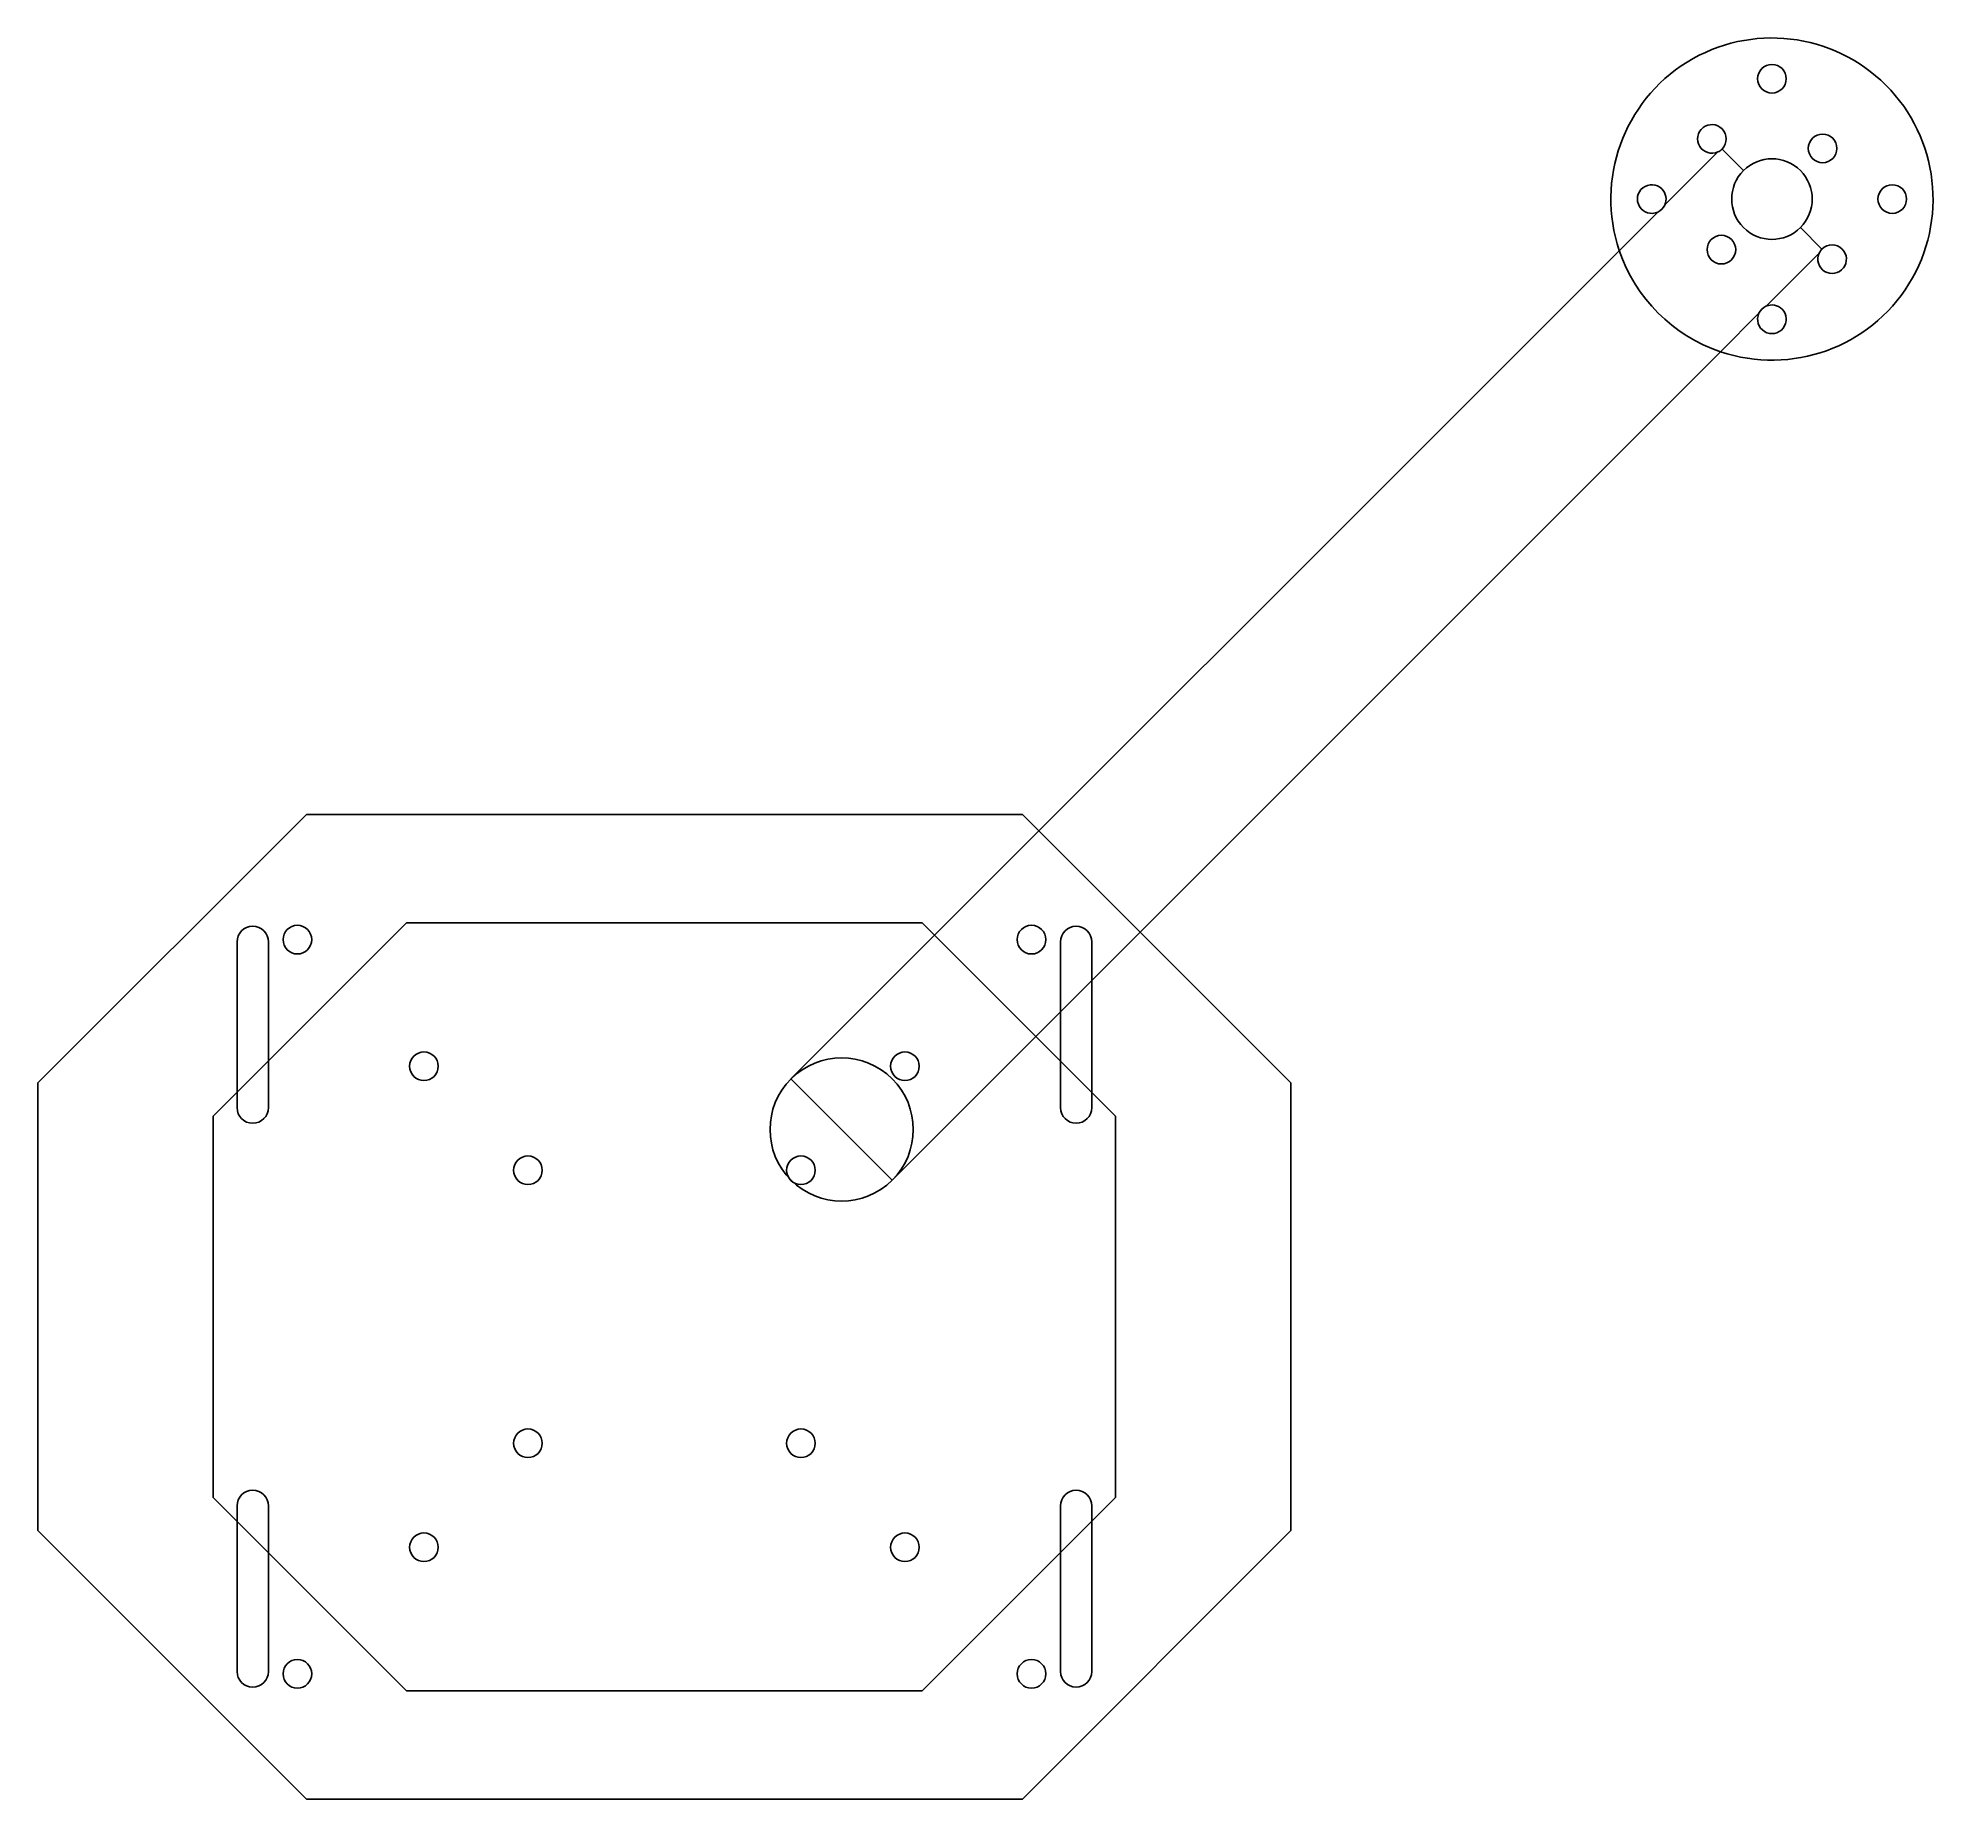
# Model space of a CAD drawing. Header units: millimetres. Extents: x -70 to 142, y -55 to 142.
import ezdxf

# ---------------------------------------------------------------- set-up
doc = ezdxf.new("R2010")
doc.units = ezdxf.units.MM
for name, color, linetype in [('arm_1', 7, 'CONTINUOUS'), ('bottom_plate', 7, 'CONTINUOUS'), ('top_plate', 7, 'CONTINUOUS')]:
    doc.layers.add(name, color=color, linetype=linetype)

msp = doc.modelspace()

# ---------------------------------------------------------------- linework, layer by layer
at = {"layer": 'arm_1'}
for p, q in [((124.88, 138.31, 3), (124.88, 138.31, 7)), ((124.88, 138.31, 3), (124.88, 138.31, 7)), ((136.47, 136.47, 3), (136.47, 136.47, 7)), ((136.47, 136.47, 3), (136.47, 136.47, 7)), ((118.16, 131.59, 3), (118.16, 131.59, 7)), ((118.16, 131.59, 3), (118.16, 131.59, 7)), ((120.56, 126.93, 7), (118.16, 129.33, 7)), ((120.56, 126.93, 7), (118.16, 129.33, 7)), ((120.56, 126.93, 3), (118.16, 129.33, 3)), ((120.56, 126.93, 3), (118.16, 129.33, 3)), ((130.53, 130.53, 3), (130.53, 130.53, 7)), ((130.53, 130.53, 3), (130.53, 130.53, 7)), ((111.76, 123.08, 7), (117.69, 129.01, 7)), ((111.76, 123.08, 7), (117.69, 129.01, 7)), ((111.76, 123.08, 3), (117.69, 129.01, 3)), ((111.76, 123.08, 3), (117.69, 129.01, 3)), ((126.93, 126.93, 3), (126.93, 126.93, 7)), ((126.93, 126.93, 3), (126.93, 126.93, 7)), ((111.44, 124.88, 3), (111.44, 124.88, 7)), ((111.44, 124.88, 3), (111.44, 124.88, 7)), ((138.31, 124.88, 3), (138.31, 124.88, 7)), ((138.31, 124.88, 3), (138.31, 124.88, 7)), ((106.69, 118, 7), (110.98, 122.29, 7)), ((106.69, 118, 7), (110.98, 122.29, 7)), ((106.69, 118, 3), (110.98, 122.29, 3)), ((106.69, 118, 3), (110.98, 122.29, 3)), ((119.22, 119.22, 3), (119.22, 119.22, 7)), ((119.22, 119.22, 3), (119.22, 119.22, 7)), ((129.33, 118.16, 7), (126.93, 120.56, 7)), ((129.33, 118.16, 7), (126.93, 120.56, 7)), ((129.33, 118.16, 3), (126.93, 120.56, 3)), ((129.33, 118.16, 3), (126.93, 120.56, 3)), ((14.14, 25.46, 7), (106.69, 118, 7)), ((14.14, 25.46, 3), (106.69, 118, 3)), ((14.14, 25.46, 7), (106.69, 118, 7)), ((14.14, 25.46, 3), (106.69, 118, 3)), ((106.69, 118, 3), (106.69, 118, 7)), ((106.69, 118, 3), (106.69, 118, 7)), ((123.08, 111.76, 7), (129.01, 117.69, 7)), ((123.08, 111.76, 7), (129.01, 117.69, 7)), ((123.08, 111.76, 3), (129.01, 117.69, 3)), ((123.08, 111.76, 3), (129.01, 117.69, 3)), ((131.59, 118.16, 3), (131.59, 118.16, 7)), ((131.59, 118.16, 3), (131.59, 118.16, 7)), ((118, 106.69, 7), (122.29, 110.98, 7)), ((118, 106.69, 7), (122.29, 110.98, 7)), ((118, 106.69, 3), (122.29, 110.98, 3)), ((118, 106.69, 3), (122.29, 110.98, 3)), ((124.88, 111.44, 3), (124.88, 111.44, 7)), ((124.88, 111.44, 3), (124.88, 111.44, 7)), ((25.46, 14.14, 7), (118, 106.69, 7)), ((25.46, 14.14, 3), (118, 106.69, 3)), ((25.46, 14.14, 7), (118, 106.69, 7)), ((25.46, 14.14, 3), (118, 106.69, 3)), ((118, 106.69, 3), (118, 106.69, 7)), ((118, 106.69, 3), (118, 106.69, 7)), ((42.14, 42.14, 3), (42.14, 42.14, 7)), ((42.14, 42.14, 3), (42.14, 42.14, 7)), ((28, 28, 3), (28, 28, 7)), ((28, 28, 3), (28, 28, 7)), ((25.46, 14.14, 7), (14.14, 25.46, 7)), ((25.46, 14.14, 7), (14.14, 25.46, 7)), ((14.14, 25.46, 3), (14.14, 25.46, 7)), ((14.14, 25.46, 3), (14.14, 25.46, 7)), ((25.46, 14.14, 3), (14.14, 25.46, 3)), ((25.46, 14.14, 3), (14.14, 25.46, 3)), ((25.46, 14.14, 3), (25.46, 14.14, 7)), ((25.46, 14.14, 3), (25.46, 14.14, 7))]:
    msp.add_line(p, q, dxfattribs=at)
for centre in [(123.74, 137.18, 7), (123.74, 137.18, 3), (123.74, 137.18, 7), (123.74, 137.18, 3), (129.4, 129.4, 7), (129.4, 129.4, 3), (129.4, 129.4, 7), (129.4, 129.4, 3), (137.18, 123.74, 7), (137.18, 123.74, 3), (137.18, 123.74, 7), (137.18, 123.74, 3), (118.09, 118.09, 7), (118.09, 118.09, 7), (118.09, 118.09, 3), (118.09, 118.09, 3), (41.01, 41.01, 7), (41.01, 41.01, 7), (41.01, 41.01, 3), (41.01, 41.01, 3), (26.87, 26.87, 7), (26.87, 26.87, 7), (26.87, 26.87, 3), (26.87, 26.87, 3)]:
    msp.add_circle(centre, 1.6, dxfattribs=at)
for centre, radius, start, end in [((123.74, 123.74, 7), 18, 45, -161.3878), ((123.74, 123.74, 3), 18, 45, -161.3878), ((123.74, 123.74, 7), 18, 45, -161.3878), ((123.74, 123.74, 3), 18, 45, -161.3878), ((123.74, 123.74, 7), 18, -108.6122, 45), ((123.74, 123.74, 3), 18, -108.6122, 45), ((123.74, 123.74, 7), 18, -108.6122, 45), ((123.74, 123.74, 3), 18, -108.6122, 45), ((117.03, 130.46, 7), 1.6, 45, -65.3641), ((117.03, 130.46, 7), 1.6, 45, -65.3641), ((117.03, 130.46, 3), 1.6, 45, -65.3641), ((117.03, 130.46, 3), 1.6, 45, -65.3641), ((117.03, 130.46, 7), 1.6, -45, 45), ((117.03, 130.46, 7), 1.6, -45, 45), ((117.03, 130.46, 3), 1.6, -45, 45), ((117.03, 130.46, 3), 1.6, -45, 45), ((117.03, 130.46, 7), 1.6, -65.3641, -45), ((117.03, 130.46, 7), 1.6, -65.3641, -45), ((117.03, 130.46, 3), 1.6, -65.3641, -45), ((117.03, 130.46, 3), 1.6, -65.3641, -45), ((123.74, 123.74, 7), 4.5, 45, 135), ((123.74, 123.74, 7), 4.5, 45, 135), ((123.74, 123.74, 3), 4.5, 45, 135), ((123.74, 123.74, 3), 4.5, 45, 135), ((110.31, 123.74, 7), 1.6, 45, -65.3641), ((110.31, 123.74, 7), 1.6, 45, -65.3641), ((110.31, 123.74, 3), 1.6, 45, -65.3641), ((110.31, 123.74, 3), 1.6, 45, -65.3641), ((123.74, 123.74, 7), 4.5, 135, -45), ((123.74, 123.74, 7), 4.5, 135, -45), ((123.74, 123.74, 3), 4.5, 135, -45), ((123.74, 123.74, 3), 4.5, 135, -45), ((123.74, 123.74, 7), 4.5, -45, 45), ((123.74, 123.74, 7), 4.5, -45, 45), ((123.74, 123.74, 3), 4.5, -45, 45), ((123.74, 123.74, 3), 4.5, -45, 45), ((110.31, 123.74, 7), 1.6, -65.3641, -24.6359), ((110.31, 123.74, 7), 1.6, -65.3641, -24.6359), ((110.31, 123.74, 3), 1.6, -65.3641, -24.6359), ((110.31, 123.74, 3), 1.6, -65.3641, -24.6359), ((110.31, 123.74, 7), 1.6, -24.6359, 45), ((110.31, 123.74, 7), 1.6, -24.6359, 45), ((110.31, 123.74, 3), 1.6, -24.6359, 45), ((110.31, 123.74, 3), 1.6, -24.6359, 45), ((130.46, 117.03, 7), 1.6, 45, 135), ((130.46, 117.03, 7), 1.6, 45, 135), ((130.46, 117.03, 3), 1.6, 45, 135), ((130.46, 117.03, 3), 1.6, 45, 135), ((123.74, 123.74, 7), 18, -161.3878, -108.6122), ((123.74, 123.74, 7), 18, -161.3878, -108.6122), ((123.74, 123.74, 3), 18, -161.3878, -108.6122), ((123.74, 123.74, 3), 18, -161.3878, -108.6122), ((130.46, 117.03, 7), 1.6, 155.3641, 45), ((130.46, 117.03, 7), 1.6, 155.3641, 45), ((130.46, 117.03, 3), 1.6, 155.3641, 45), ((130.46, 117.03, 3), 1.6, 155.3641, 45), ((130.46, 117.03, 7), 1.6, 135, 155.3641), ((130.46, 117.03, 7), 1.6, 135, 155.3641), ((130.46, 117.03, 3), 1.6, 135, 155.3641), ((130.46, 117.03, 3), 1.6, 135, 155.3641), ((123.74, 110.31, 7), 1.6, 155.3641, 45), ((123.74, 110.31, 7), 1.6, 155.3641, 45), ((123.74, 110.31, 3), 1.6, 155.3641, 45), ((123.74, 110.31, 3), 1.6, 155.3641, 45), ((123.74, 110.31, 7), 1.6, 114.6359, 155.3641), ((123.74, 110.31, 7), 1.6, 114.6359, 155.3641), ((123.74, 110.31, 3), 1.6, 114.6359, 155.3641), ((123.74, 110.31, 3), 1.6, 114.6359, 155.3641), ((123.74, 110.31, 7), 1.6, 45, 114.6359), ((123.74, 110.31, 7), 1.6, 45, 114.6359), ((123.74, 110.31, 3), 1.6, 45, 114.6359), ((123.74, 110.31, 3), 1.6, 45, 114.6359), ((19.8, 19.8, 7), 8, 45, 135), ((19.8, 19.8, 7), 8, 45, 135), ((19.8, 19.8, 3), 8, 45, 135), ((19.8, 19.8, 3), 8, 45, 135), ((19.8, 19.8, 7), 8, 135, -45), ((19.8, 19.8, 7), 8, 135, -45), ((19.8, 19.8, 3), 8, 135, -45), ((19.8, 19.8, 3), 8, 135, -45), ((19.8, 19.8, 7), 8, -45, 45), ((19.8, 19.8, 7), 8, -45, 45), ((19.8, 19.8, 3), 8, -45, 45), ((19.8, 19.8, 3), 8, -45, 45)]:
    msp.add_arc(centre, radius, start, end, dxfattribs=at)
at = {"layer": 'bottom_plate'}
for p, q in [((-40, 55), (-70, 25)), ((-40, 55, 3), (-70, 25, 3)), ((-40, 55), (-70, 25)), ((-40, 55, 3), (-70, 25, 3)), ((40, 55), (-40, 55)), ((40, 55, 3), (-40, 55, 3)), ((-40, 55), (-40, 55, 3)), ((-40, 55), (-40, 55, 3)), ((40, 55), (-40, 55)), ((40, 55, 3), (-40, 55, 3)), ((70, 25), (40, 55)), ((70, 25, 3), (40, 55, 3)), ((40, 55), (40, 55, 3)), ((70, 25), (40, 55)), ((70, 25, 3), (40, 55, 3)), ((40, 55), (40, 55, 3)), ((-47.75, 22.25), (-47.75, 40.75)), ((-47.75, 22.25, 3), (-47.75, 40.75, 3)), ((-47.75, 22.25, 3), (-47.75, 40.75, 3)), ((-47.75, 40.75), (-47.75, 40.75, 3)), ((-47.75, 22.25), (-47.75, 40.75)), ((-47.75, 40.75), (-47.75, 40.75, 3)), ((-44.25, 22.25), (-44.25, 40.75)), ((-44.25, 22.25, 3), (-44.25, 40.75, 3)), ((-44.25, 22.25, 3), (-44.25, 40.75, 3)), ((-44.25, 40.75), (-44.25, 40.75, 3)), ((-44.25, 22.25), (-44.25, 40.75)), ((-44.25, 40.75), (-44.25, 40.75, 3)), ((-39.41, 41.01), (-39.41, 41.01, 3)), ((-39.41, 41.01), (-39.41, 41.01, 3)), ((42.61, 41.01), (42.61, 41.01, 3)), ((42.61, 41.01), (42.61, 41.01, 3)), ((44.25, 22.25), (44.25, 40.75)), ((44.25, 22.25, 3), (44.25, 40.75, 3)), ((44.25, 40.75), (44.25, 40.75, 3)), ((44.25, 22.25, 3), (44.25, 40.75, 3)), ((44.25, 40.75), (44.25, 40.75, 3)), ((44.25, 22.25), (44.25, 40.75)), ((47.75, 22.25), (47.75, 40.75)), ((47.75, 22.25, 3), (47.75, 40.75, 3)), ((47.75, 22.25, 3), (47.75, 40.75, 3)), ((47.75, 40.75), (47.75, 40.75, 3)), ((47.75, 22.25), (47.75, 40.75)), ((47.75, 40.75), (47.75, 40.75, 3)), ((-25.27, 26.87), (-25.27, 26.87, 3)), ((-25.27, 26.87), (-25.27, 26.87, 3)), ((28.47, 26.87), (28.47, 26.87, 3)), ((28.47, 26.87), (28.47, 26.87, 3)), ((-70, 25), (-70, -25)), ((-70, 25, 3), (-70, -25, 3)), ((-70, 25), (-70, 25, 3)), ((-70, 25), (-70, -25)), ((-70, 25, 3), (-70, -25, 3)), ((-70, 25), (-70, 25, 3)), ((70, -25), (70, 25)), ((70, -25, 3), (70, 25, 3)), ((70, 25), (70, 25, 3)), ((70, -25), (70, 25)), ((70, -25, 3), (70, 25, 3)), ((70, 25), (70, 25, 3)), ((-47.75, 22.25), (-47.75, 22.25, 3)), ((-47.75, 22.25), (-47.75, 22.25, 3)), ((-44.25, 22.25), (-44.25, 22.25, 3)), ((-44.25, 22.25), (-44.25, 22.25, 3)), ((44.25, 22.25), (44.25, 22.25, 3)), ((44.25, 22.25), (44.25, 22.25, 3)), ((47.75, 22.25), (47.75, 22.25, 3)), ((47.75, 22.25), (47.75, 22.25, 3)), ((-13.65, 15.25), (-13.65, 15.25, 3)), ((-13.65, 15.25), (-13.65, 15.25, 3)), ((16.85, 15.25), (16.85, 15.25, 3)), ((16.85, 15.25), (16.85, 15.25, 3)), ((-13.65, -15.25), (-13.65, -15.25, 3)), ((-13.65, -15.25), (-13.65, -15.25, 3)), ((16.85, -15.25), (16.85, -15.25, 3)), ((16.85, -15.25), (16.85, -15.25, 3)), ((-47.75, -40.75), (-47.75, -22.25)), ((-47.75, -40.75, 3), (-47.75, -22.25, 3)), ((-47.75, -40.75, 3), (-47.75, -22.25, 3)), ((-47.75, -22.25), (-47.75, -22.25, 3)), ((-47.75, -40.75), (-47.75, -22.25)), ((-47.75, -22.25), (-47.75, -22.25, 3)), ((-44.25, -40.75), (-44.25, -22.25)), ((-44.25, -40.75, 3), (-44.25, -22.25, 3)), ((-44.25, -40.75, 3), (-44.25, -22.25, 3)), ((-44.25, -22.25), (-44.25, -22.25, 3)), ((-44.25, -40.75), (-44.25, -22.25)), ((-44.25, -22.25), (-44.25, -22.25, 3)), ((44.25, -40.75), (44.25, -22.25)), ((44.25, -40.75, 3), (44.25, -22.25, 3)), ((44.25, -40.75, 3), (44.25, -22.25, 3)), ((44.25, -22.25), (44.25, -22.25, 3)), ((44.25, -40.75), (44.25, -22.25)), ((44.25, -22.25), (44.25, -22.25, 3)), ((47.75, -40.75), (47.75, -22.25)), ((47.75, -40.75, 3), (47.75, -22.25, 3)), ((47.75, -40.75, 3), (47.75, -22.25, 3)), ((47.75, -22.25), (47.75, -22.25, 3)), ((47.75, -40.75), (47.75, -22.25)), ((47.75, -22.25), (47.75, -22.25, 3)), ((-70, -25), (-70, -25, 3)), ((-70, -25), (-40, -55)), ((-70, -25, 3), (-40, -55, 3)), ((-70, -25), (-40, -55)), ((-70, -25, 3), (-40, -55, 3)), ((-70, -25), (-70, -25, 3)), ((40, -55), (70, -25)), ((40, -55, 3), (70, -25, 3)), ((40, -55), (70, -25)), ((40, -55, 3), (70, -25, 3)), ((70, -25), (70, -25, 3)), ((70, -25), (70, -25, 3)), ((-25.27, -26.87), (-25.27, -26.87, 3)), ((-25.27, -26.87), (-25.27, -26.87, 3)), ((28.47, -26.87), (28.47, -26.87, 3)), ((28.47, -26.87), (28.47, -26.87, 3)), ((-47.75, -40.75), (-47.75, -40.75, 3)), ((-47.75, -40.75), (-47.75, -40.75, 3)), ((-44.25, -40.75), (-44.25, -40.75, 3)), ((-44.25, -40.75), (-44.25, -40.75, 3)), ((-39.41, -41.01), (-39.41, -41.01, 3)), ((-39.41, -41.01), (-39.41, -41.01, 3)), ((42.61, -41.01), (42.61, -41.01, 3)), ((42.61, -41.01), (42.61, -41.01, 3)), ((44.25, -40.75), (44.25, -40.75, 3)), ((44.25, -40.75), (44.25, -40.75, 3)), ((47.75, -40.75), (47.75, -40.75, 3)), ((47.75, -40.75), (47.75, -40.75, 3)), ((-40, -55), (-40, -55, 3)), ((-40, -55), (40, -55)), ((-40, -55, 3), (40, -55, 3)), ((-40, -55), (-40, -55, 3)), ((-40, -55), (40, -55)), ((-40, -55, 3), (40, -55, 3)), ((40, -55), (40, -55, 3)), ((40, -55), (40, -55, 3))]:
    msp.add_line(p, q, dxfattribs=at)
for centre in [(-41.01, 41.01), (-41.01, 41.01, 3), (-41.01, 41.01, 3), (-41.01, 41.01), (41.01, 41.01), (41.01, 41.01, 3), (41.01, 41.01, 3), (41.01, 41.01), (-26.87, 26.87), (-26.87, 26.87, 3), (-26.87, 26.87, 3), (-26.87, 26.87), (26.87, 26.87), (26.87, 26.87, 3), (26.87, 26.87, 3), (26.87, 26.87), (-15.25, 15.25), (-15.25, 15.25, 3), (-15.25, 15.25, 3), (-15.25, 15.25), (15.25, 15.25), (15.25, 15.25, 3), (15.25, 15.25, 3), (15.25, 15.25), (-15.25, -15.25), (-15.25, -15.25, 3), (-15.25, -15.25, 3), (-15.25, -15.25), (15.25, -15.25), (15.25, -15.25, 3), (15.25, -15.25, 3), (15.25, -15.25), (-26.87, -26.87), (-26.87, -26.87, 3), (-26.87, -26.87, 3), (-26.87, -26.87), (26.87, -26.87), (26.87, -26.87, 3), (26.87, -26.87, 3), (26.87, -26.87), (-41.01, -41.01), (-41.01, -41.01, 3), (-41.01, -41.01, 3), (-41.01, -41.01), (41.01, -41.01), (41.01, -41.01, 3), (41.01, -41.01, 3), (41.01, -41.01)]:
    msp.add_circle(centre, 1.6, dxfattribs=at)
for centre, start, end in [((-46, 40.75), 0, 180), ((-46, 40.75, 3), 0, 180), ((-46, 40.75, 3), 0, 180), ((-46, 40.75), 0, 180), ((46, 40.75), 0, 180), ((46, 40.75, 3), 0, 180), ((46, 40.75, 3), 0, 180), ((46, 40.75), 0, 180), ((-46, 22.25), 180, 0), ((-46, 22.25, 3), 180, 0), ((-46, 22.25), 180, 0), ((-46, 22.25, 3), 180, 0), ((46, 22.25), 180, 0), ((46, 22.25, 3), 180, 0), ((46, 22.25), 180, 0), ((46, 22.25, 3), 180, 0), ((-46, -22.25), 0, 180), ((-46, -22.25, 3), 0, 180), ((-46, -22.25, 3), 0, 180), ((-46, -22.25), 0, 180), ((46, -22.25), 0, 180), ((46, -22.25, 3), 0, 180), ((46, -22.25, 3), 0, 180), ((46, -22.25), 0, 180), ((-46, -40.75), 180, 0), ((-46, -40.75, 3), 180, 0), ((-46, -40.75), 180, 0), ((-46, -40.75, 3), 180, 0), ((46, -40.75), 180, 0), ((46, -40.75, 3), 180, 0), ((46, -40.75), 180, 0), ((46, -40.75, 3), 180, 0)]:
    msp.add_arc(centre, 1.75, start, end, dxfattribs=at)
at = {"layer": 'top_plate'}
for p, q in [((-28.8, 42.9, 7), (-50.4, 21.3, 7)), ((-28.8, 42.9, 10), (-50.4, 21.3, 10)), ((-28.8, 42.9, 7), (-50.4, 21.3, 7)), ((-28.8, 42.9, 10), (-50.4, 21.3, 10)), ((28.8, 42.9, 7), (-28.8, 42.9, 7)), ((28.8, 42.9, 10), (-28.8, 42.9, 10)), ((-28.8, 42.9, 7), (-28.8, 42.9, 10)), ((-28.8, 42.9, 7), (-28.8, 42.9, 10)), ((28.8, 42.9, 7), (-28.8, 42.9, 7)), ((28.8, 42.9, 10), (-28.8, 42.9, 10)), ((50.4, 21.3, 7), (28.8, 42.9, 7)), ((50.4, 21.3, 10), (28.8, 42.9, 10)), ((28.8, 42.9, 7), (28.8, 42.9, 10)), ((50.4, 21.3, 7), (28.8, 42.9, 7)), ((50.4, 21.3, 10), (28.8, 42.9, 10)), ((28.8, 42.9, 7), (28.8, 42.9, 10)), ((-25.27, 26.87, 7), (-25.27, 26.87, 10)), ((-25.27, 26.87, 7), (-25.27, 26.87, 10)), ((28.47, 26.87, 7), (28.47, 26.87, 10)), ((28.47, 26.87, 7), (28.47, 26.87, 10)), ((-50.4, 21.3, 7), (-50.4, -21.3, 7)), ((-50.4, 21.3, 10), (-50.4, -21.3, 10)), ((-50.4, 21.3, 7), (-50.4, 21.3, 10)), ((-50.4, 21.3, 7), (-50.4, -21.3, 7)), ((-50.4, 21.3, 10), (-50.4, -21.3, 10)), ((-50.4, 21.3, 7), (-50.4, 21.3, 10)), ((50.4, -21.3, 7), (50.4, 21.3, 7)), ((50.4, -21.3, 10), (50.4, 21.3, 10)), ((50.4, 21.3, 7), (50.4, 21.3, 10)), ((50.4, -21.3, 7), (50.4, 21.3, 7)), ((50.4, -21.3, 10), (50.4, 21.3, 10)), ((50.4, 21.3, 7), (50.4, 21.3, 10)), ((-13.65, 15.25, 7), (-13.65, 15.25, 10)), ((-13.65, 15.25, 7), (-13.65, 15.25, 10)), ((16.85, 15.25, 7), (16.85, 15.25, 10)), ((16.85, 15.25, 7), (16.85, 15.25, 10)), ((-13.65, -15.25, 7), (-13.65, -15.25, 10)), ((-13.65, -15.25, 7), (-13.65, -15.25, 10)), ((16.85, -15.25, 7), (16.85, -15.25, 10)), ((16.85, -15.25, 7), (16.85, -15.25, 10)), ((-50.4, -21.3, 7), (-50.4, -21.3, 10)), ((-50.4, -21.3, 7), (-28.8, -42.9, 7)), ((-50.4, -21.3, 10), (-28.8, -42.9, 10)), ((-50.4, -21.3, 7), (-28.8, -42.9, 7)), ((-50.4, -21.3, 10), (-28.8, -42.9, 10)), ((-50.4, -21.3, 7), (-50.4, -21.3, 10)), ((28.8, -42.9, 7), (50.4, -21.3, 7)), ((28.8, -42.9, 10), (50.4, -21.3, 10)), ((28.8, -42.9, 7), (50.4, -21.3, 7)), ((28.8, -42.9, 10), (50.4, -21.3, 10)), ((50.4, -21.3, 7), (50.4, -21.3, 10)), ((50.4, -21.3, 7), (50.4, -21.3, 10)), ((-25.27, -26.87, 7), (-25.27, -26.87, 10)), ((-25.27, -26.87, 7), (-25.27, -26.87, 10)), ((28.47, -26.87, 7), (28.47, -26.87, 10)), ((28.47, -26.87, 7), (28.47, -26.87, 10)), ((-28.8, -42.9, 7), (-28.8, -42.9, 10)), ((-28.8, -42.9, 7), (28.8, -42.9, 7)), ((-28.8, -42.9, 10), (28.8, -42.9, 10)), ((-28.8, -42.9, 7), (-28.8, -42.9, 10)), ((-28.8, -42.9, 7), (28.8, -42.9, 7)), ((-28.8, -42.9, 10), (28.8, -42.9, 10)), ((28.8, -42.9, 7), (28.8, -42.9, 10)), ((28.8, -42.9, 7), (28.8, -42.9, 10))]:
    msp.add_line(p, q, dxfattribs=at)
for centre in [(-26.87, 26.87, 7), (-26.87, 26.87, 10), (-26.87, 26.87, 10), (-26.87, 26.87, 7), (26.87, 26.87, 7), (26.87, 26.87, 10), (26.87, 26.87, 10), (26.87, 26.87, 7), (-15.25, 15.25, 7), (-15.25, 15.25, 10), (-15.25, 15.25, 10), (-15.25, 15.25, 7), (15.25, 15.25, 7), (15.25, 15.25, 10), (15.25, 15.25, 10), (15.25, 15.25, 7), (-15.25, -15.25, 7), (-15.25, -15.25, 10), (-15.25, -15.25, 10), (-15.25, -15.25, 7), (15.25, -15.25, 7), (15.25, -15.25, 10), (15.25, -15.25, 10), (15.25, -15.25, 7), (-26.87, -26.87, 7), (-26.87, -26.87, 10), (-26.87, -26.87, 10), (-26.87, -26.87, 7), (26.87, -26.87, 7), (26.87, -26.87, 10), (26.87, -26.87, 10), (26.87, -26.87, 7)]:
    msp.add_circle(centre, 1.6, dxfattribs=at)

doc.saveas('drawing.dxf')
